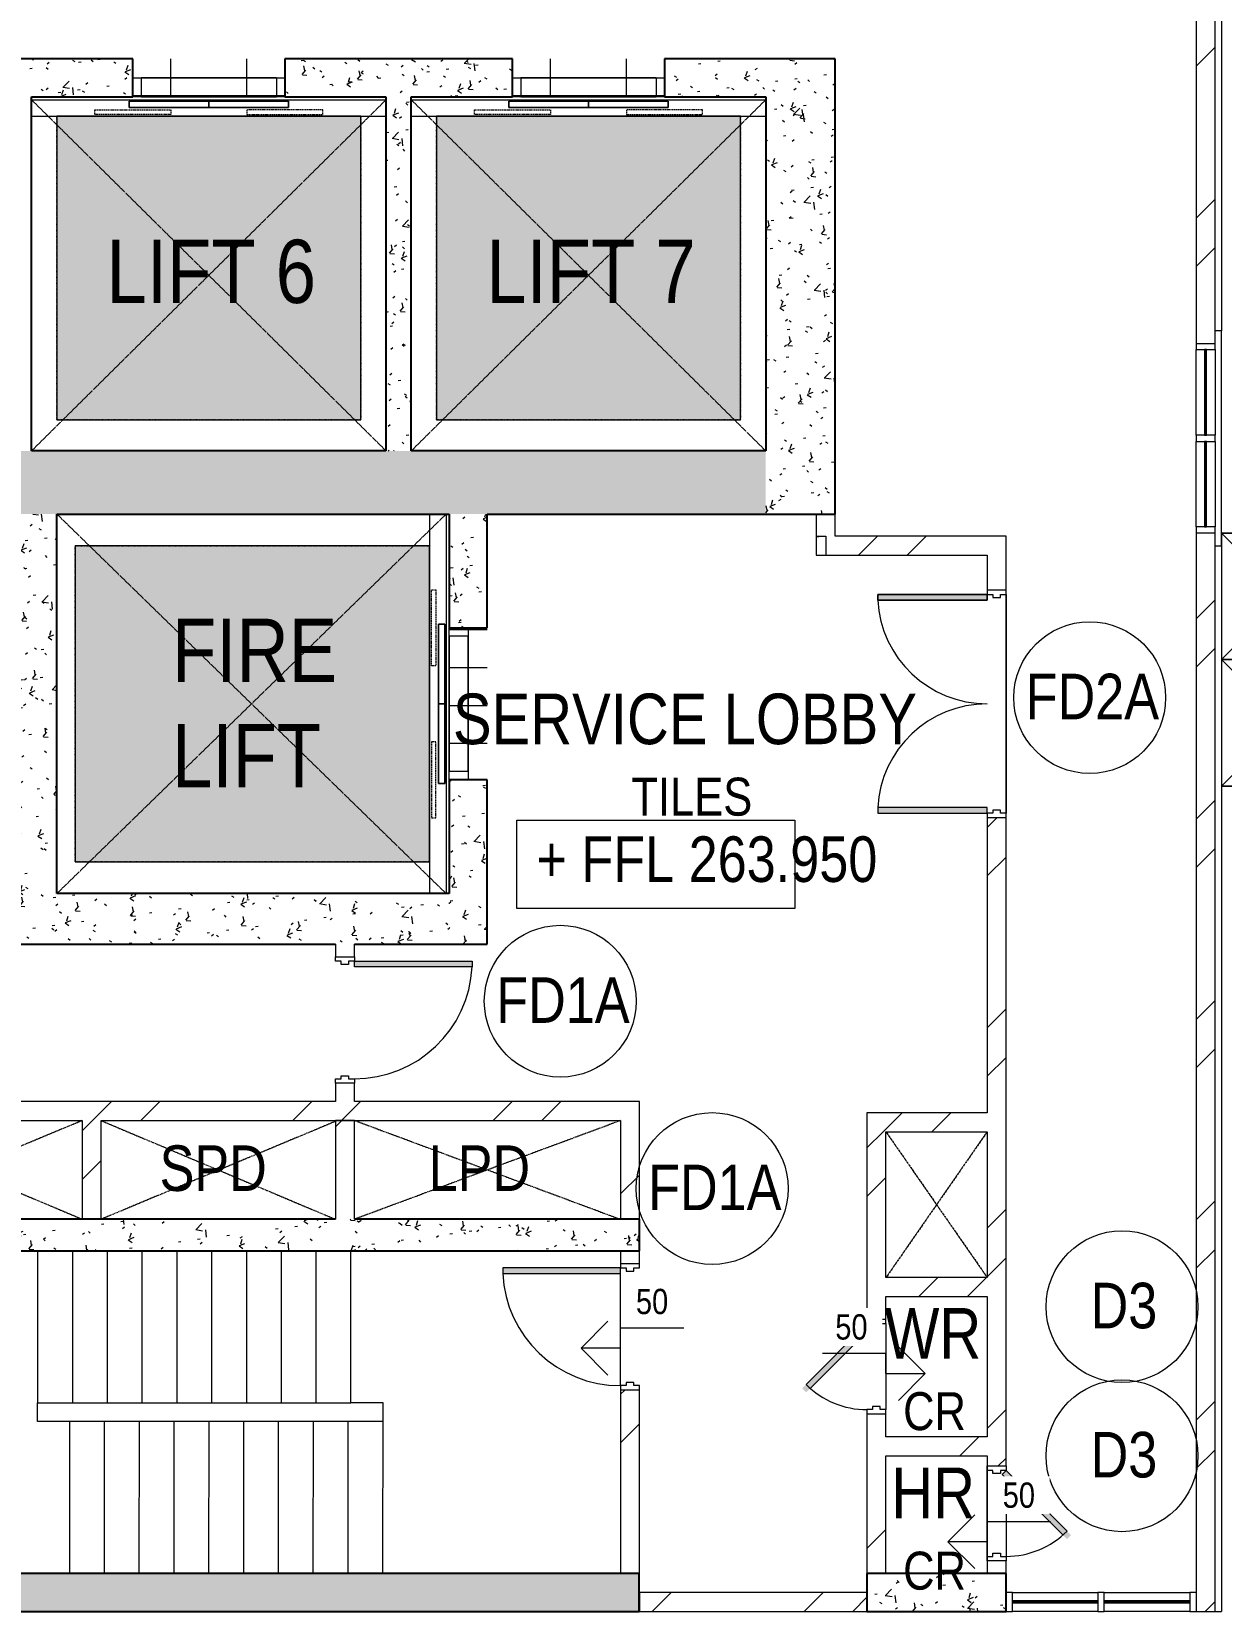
# Model space of a CAD drawing. Header units: millimetres. Extents: x -4865574 to 353735, y -2734656 to 279194.
# Drawn here: x -4828554 to -4819154, y -2709502 to -2697012 of the extents above; entities that cross this region are included whole.
import ezdxf

# ---------------------------------------------------------------- set-up
doc = ezdxf.new("R2010")
doc.units = ezdxf.units.MM
for name, pattern in [('AM-Centre', [11.5, 8, -1, 1.5, -1]), ('AM-Hidden', [4, 3, -1]), ('Long dash', [14.2875, 9.525, -4.7625]), ('Loose dash', [9.525, 3.175, -6.35])]:
    doc.linetypes.add(name, pattern=pattern)
for name, color, linetype, lineweight in [('DOOR', 8, 'Continuous', 9), ('DOOR-CUT', 6, 'Continuous', 9), ('FLOOR', 6, 'Continuous', 9), ('FLOOR-FILL', 8, 'Continuous', 9), ('LINE-0_13', 8, 'AM-Centre', 9), ('PLUMB-1', 8, 'Continuous', 9), ('SPECEQUIP', 8, 'Continuous', 9), ('SPECEQUIP-1', 8, 'AM-Hidden', 9), ('SPECEQUIP-3', 8, 'Loose dash', 9), ('SPECEQUIP-4', 8, 'Long dash', 9), ('STAIR', 6, 'Continuous', 9), ('SYM', 9, 'Continuous', 9), ('SYM-SPOTELEV', 7, 'Continuous', 9), ('TAG-DOOR', 7, 'Continuous', 9), ('TAG-ROOM', 7, 'Continuous', 9), ('TEXT', 7, 'Continuous', 9), ('WALL-FILL', 8, 'Continuous', 9), ('WALL-FILL-1', 7, 'Continuous', 9), ('WALL-INT', 6, 'Continuous', 9), ('WALL-INTCUT', 2, 'Continuous', 9), ('WALL-RET', 2, 'Continuous', 9), ('WALL-RETCUT-1', 1, 'Continuous', 25), ('WIND', 8, 'Continuous', 9), ('WIND-CUT', 6, 'Continuous', 9)]:
    doc.layers.add(name, color=color, linetype=linetype, lineweight=lineweight)
doc.layers.add('SPECEQUIP-2', color=8, linetype='AM-Hidden', lineweight=9, transparency=1)
doc.styles.add('Arial Narrow', font='', dxfattribs={"height": 360})
doc.styles.add('Arial Narrow_1', font='', dxfattribs={"height": 300})
doc.styles.add('Arial Narrow_2', font='', dxfattribs={"height": 400})
doc.styles.add('Arial Narrow_3', font='', dxfattribs={"height": 200})
doc.styles.add('Arial Narrow_4', font='', dxfattribs={"height": 500})
doc.styles.get('Arial Narrow').set_extended_font_data('Arial Narrow')
doc.styles.get('Arial Narrow_1').set_extended_font_data('Arial Narrow')
doc.styles.get('Arial Narrow_2').set_extended_font_data('Arial Narrow')
doc.styles.get('Arial Narrow_3').set_extended_font_data('Arial Narrow')
doc.styles.get('Arial Narrow_4').set_extended_font_data('Arial Narrow')
pattern_1 = [(50, (0, 0), (437.242336, -38.253597), [45.72, -502.92]), (355, (0, 0), (-84.582752, 458.536743), [36.576, -402.336]), (100.451, (36.44, -3.2), (352.661968, 420.280247), [38.856, -427.416]), (46.184, (0, 121.9), (650.5899, -100.90328), [68.58, -754.38]), (96.636, (54.2, 113.5), (569.7659, 593.826305), [58.284, -641.124]), (351.184, (0, 121.9), (569.77247, 593.82027), [54.864, -603.504]), (21, (60.96, 91.44), (363.875051, -245.43664), [45.72, -502.92]), (326, (60.96, 91.44), (148.325282, 442.051804), [36.576, -402.336]), (71.451, (91.3, 71), (512.201014, 196.611472), [38.856, -427.416]), (37.5, (0, 0), (7.412779, 202.9317907), [20.117, -377.342, 20.117, -388.315, -403.86]), (37.5, (0, 0), (7.412779, 202.9317907), [-805.891, 20.117, -383.743]), (7.5, (0, 0), (160.3671525, 240.433052), [20.117, -212.75, 20.117, -368.198, -153.924]), (7.5, (0, 0), (160.3671525, 240.433052), [-621.182, 20.117, -133.807]), (327.5, (-135.94, 0), (325.41783, -13.7490993), [20.117, -132.283, 20.117, -455.371, -630.936]), (327.5, (-135.94, 0), (325.41783, -13.7490993), [-627.888, 20.117, -610.819]), (317.5, (-196.9, 0), (355.510028, 61.024399), [20.117, -178.003, 20.117, -295.656, -448.056]), (317.5, (-196.9, 0), (355.510028, 61.024399), [-513.893, 20.117, -427.939])]
pattern_2 = [(0, (-4827453.78, -2697816.07), (0, 298.964), []), (90, (-4827453.8, -2697816.07), (-600, 4e-14), [])]
pattern_3 = [(45, (0, 0), (-791.9596, 791.9596), []), (45, (0, 1200), (-791.9596, 791.9596), [])]

# ---------------------------------------------------------------- blocks, each defined once
blk = doc.blocks.new('AM_Window_2X2 w top _ bottom fixed panel _W_ - W3_1500_w_ x 2400_h_ Top Fixed _ Bottom Fixed-4136662-LEVEL 61 _BMU ACCESS_')
at = {"layer": 'WIND', "color": 8}
for p, q in [((-725, -75), (-50, -75)), ((0, -75), (675, -75)), ((-50, -225), (-725, -225)), ((675, -225), (0, -225))]:
    blk.add_line(p, q, dxfattribs=at)
at = {"layer": 'WIND-CUT', "color": 8}
for p, q in [((-725, -75), (-775, -75)), ((-725, -225), (-725, -75)), ((0, -75), (-50, -75)), ((-50, -75), (-50, -225)), ((0, -225), (0, -75)), ((725, -75), (675, -75)), ((675, -75), (675, -225)), ((-775, -225), (-725, -225)), ((-50, -142), (-725, -142)), ((-725, -142), (-725, -158)), ((-725, -150), (-50, -150)), ((-725, -158), (-50, -158)), ((-50, -158), (-50, -142)), ((-50, -225), (0, -225)), ((675, -142), (0, -142)), ((0, -142), (0, -158)), ((0, -150), (675, -150)), ((0, -158), (675, -158)), ((675, -158), (675, -142)), ((675, -225), (725, -225))]:
    blk.add_line(p, q, dxfattribs=at)
blk = doc.blocks.new('AM FDN Fire rated single leaf solid door _host control_ - FD _1000 X 2400 1HR_-5623478-LEVEL 61 _BMU ACCESS_')
at = {"layer": 'DOOR'}
blk.add_hatch(color=8, dxfattribs=at).paths.add_polyline_path([(420, -75), (420, -1005), (465, -1005), (465, -75)])
at = {"layer": 'DOOR-CUT', "color": 8}
for p, q in [((-500, 75), (-465, 75)), ((-465, 75), (-465, 30)), ((-465, 30), (-440, 30)), ((-440, 30), (-440, -30)), ((440, 30), (465, 30)), ((440, -30), (440, 30)), ((465, 75), (500, 75)), ((465, 30), (465, 75)), ((-465, -75), (-500, -75)), ((-440, -30), (-465, -30)), ((-465, -30), (-465, -75)), ((420, -75), (465, -75)), ((420, -1005), (420, -75)), ((465, -30), (440, -30)), ((465, -75), (465, -30)), ((465, -75), (465, -1005)), ((500, -75), (465, -75)), ((465, -1005), (420, -1005))]:
    blk.add_line(p, q, dxfattribs=at)
blk.add_arc((465, -76), 930, 179.926, 267.2335, dxfattribs=at)
blk = doc.blocks.new('AM FDN Fire rated single leaf solid door _host control_ - FD _1000 X 2400 1HR_-5623479-LEVEL 61 _BMU ACCESS_')
at = {"layer": 'DOOR'}
blk.add_hatch(color=8, dxfattribs=at).paths.add_polyline_path([(420, 1005), (420, 75), (465, 75), (465, 1005)])
at = {"layer": 'DOOR-CUT', "color": 8}
for p, q in [((420, 1005), (420, 75)), ((465, 1005), (420, 1005)), ((465, 75), (465, 1005)), ((-465, 75), (-500, 75)), ((-465, 30), (-465, 75)), ((-440, 30), (-465, 30)), ((-440, -30), (-440, 30)), ((420, 75), (465, 75)), ((465, 30), (440, 30)), ((440, 30), (440, -30)), ((500, 75), (465, 75)), ((465, 75), (465, 30)), ((-500, -75), (-465, -75)), ((-465, -75), (-465, -30)), ((-465, -30), (-440, -30)), ((440, -30), (465, -30)), ((465, -30), (465, -75)), ((465, -75), (500, -75))]:
    blk.add_line(p, q, dxfattribs=at)
blk.add_arc((465, 76), 930, 92.7665, 180.074, dxfattribs=at)
blk = doc.blocks.new('AM FD Fire rated double leaf door - FD-D _1800 X 2400 1HR_-5616175-LEVEL 61 _BMU ACCESS_')
at = {"layer": 'DOOR'}
h = blk.add_hatch(color=8, dxfattribs=at)
h.paths.add_polyline_path([(-865, 940), (-865, 75), (-820, 75), (-820, 940)])
h.paths.add_polyline_path([(820, 75), (865, 75), (865, 940), (820, 940), (820, 634)])
at = {"layer": 'DOOR-CUT', "color": 8}
for p, q in [((-865, 940), (-865, 75)), ((-820, 940), (-865, 940)), ((-820, 75), (-820, 940)), ((820, 940), (820, 75)), ((865, 940), (820, 940)), ((820, 940), (865, 940)), ((820, 75), (820, 940)), ((865, 75), (865, 940)), ((865, 940), (865, 75)), ((-865, 75), (-900, 75)), ((-865, 75), (-820, 75)), ((-865, 30), (-865, 75)), ((-840, 30), (-865, 30)), ((-840, -30), (-840, 30)), ((820, 75), (865, 75)), ((865, 75), (820, 75)), ((865, 30), (840, 30)), ((840, 30), (840, -30)), ((900, 75), (865, 75)), ((865, 75), (865, 30)), ((-900, -75), (-865, -75)), ((-865, -75), (-865, -30)), ((-865, -30), (-840, -30)), ((840, -30), (865, -30)), ((865, -30), (865, -75)), ((865, -75), (900, -75))]:
    blk.add_line(p, q, dxfattribs=at)
for centre, start, end in [((-865, 77), 359.8439, 87.0267), ((865, 77), 92.9853, 180.1441)]:
    blk.add_arc(centre, 864, start, end, dxfattribs=at)
blk = doc.blocks.new('AM FDN Fire rated single leaf solid door _host control_ - FD _750 X 2400 1HR_-5623476-LEVEL 61 _BMU ACCESS_')
at = {"layer": 'DOOR'}
blk.add_hatch(color=8, dxfattribs=at).paths.add_polyline_path([(-204, 555), (308, 43), (340, 75), (-172, 587)])
at = {"layer": 'DOOR-CUT', "color": 8}
for p, q in [((308, 43), (-173, 524)), ((340, 75), (-141, 556)), ((-340, 75), (-375, 75)), ((-340, 30), (-340, 75)), ((-315, 30), (-340, 30)), ((-315, -30), (-315, 30)), ((340, 75), (308, 43)), ((340, 30), (315, 30)), ((315, 30), (315, -30)), ((375, 75), (340, 75)), ((340, 75), (340, 30)), ((-375, -75), (-340, -75)), ((-340, -75), (-340, -30)), ((-340, -30), (-315, -30)), ((315, -30), (340, -30)), ((340, -30), (340, -75)), ((340, -75), (375, -75))]:
    blk.add_line(p, q, dxfattribs=at)
blk.add_arc((340, 75), 680, 135, 180, dxfattribs=at)
blk = doc.blocks.new('AM FDN Fire rated single leaf solid door _host control_ - FD _750 X 2400 1HR_-5623477-LEVEL 61 _BMU ACCESS_')
at = {"layer": 'DOOR'}
blk.add_hatch(color=256, dxfattribs=at).paths.add_polyline_path([(-204, -555), (-172, -587), (340, -75), (308, -43), (200, -151)])
at = {"layer": 'DOOR-CUT'}
for p, q in [((-375, 75), (-340, 75)), ((-340, 75), (-340, 30)), ((-340, 30), (-315, 30)), ((-315, 30), (-315, -30)), ((315, 30), (340, 30)), ((315, -30), (315, 30)), ((340, 75), (375, 75)), ((340, 30), (340, 75)), ((-340, -75), (-375, -75)), ((-315, -30), (-340, -30)), ((-340, -30), (-340, -75)), ((308, -43), (-173, -524)), ((340, -75), (-141, -556)), ((340, -75), (308, -43)), ((340, -30), (315, -30)), ((340, -75), (340, -30)), ((375, -75), (340, -75))]:
    blk.add_line(p, q, dxfattribs=at)
blk.add_arc((340, -75), 680, 180, 225, dxfattribs=at)
blk = doc.blocks.new('AM_Lift - Pessenger Lift - Car 2400x2400_ Shaft 2800x2800mm-6162868-LEVEL 61 _BMU ACCESS_')
at = {"layer": 'SPECEQUIP-2'}
blk.add_hatch(color=256, dxfattribs=at).paths.add_polyline_path([(-1235, -2630), (1165, -2630), (1165, -230), (-1235, -230), (-1235, -1480)])
at = {"layer": 'SPECEQUIP'}
for p, q in [((-635, 75), (565, 75)), ((-635, -75), (-635, 75)), ((500, 75), (-570, 75)), ((-570, 75), (-570, -75)), ((500, 75), (500, -75)), ((565, 75), (565, -75)), ((-1435, -100), (1365, -100)), ((-1435, -2875), (-1435, -100)), ((-35, -110), (-665, -110)), ((-665, -110), (-665, -160)), ((-665, -160), (-665, -110)), ((-665, -110), (-35, -110)), ((565, -75), (-635, -75)), ((-570, -75), (500, -75)), ((-35, -160), (-35, -110)), ((-35, -110), (-35, -160)), ((-35, -110), (-35, -160)), ((595, -110), (-35, -110)), ((-35, -110), (595, -110)), ((-35, -160), (-35, -110)), ((595, -160), (595, -110)), ((595, -110), (595, -160)), ((1365, -100), (1365, -2875)), ((-1435, -230), (-1235, -230)), ((-1235, -230), (1165, -230)), ((1165, -230), (-1235, -230)), ((-1235, -230), (-1235, -2630)), ((-665, -160), (-35, -160)), ((-35, -160), (-665, -160)), ((-35, -160), (595, -160)), ((595, -160), (-35, -160)), ((1165, -230), (1365, -230)), ((1165, -2630), (1165, -230)), ((-1235, -2630), (1165, -2630)), ((1365, -2875), (-1435, -2875))]:
    blk.add_line(p, q, dxfattribs=at)
at = {"layer": 'SPECEQUIP-1'}
for p, q in [((-1235, -298), (-1435, -100)), ((1165, -298), (1365, -100)), ((1118, -2630), (-1235, -298)), ((-1188, -2630), (1165, -298)), ((-1435, -2875), (-1188, -2630)), ((1365, -2875), (1118, -2630))]:
    blk.add_line(p, q, dxfattribs=at)
at = {"layer": 'SPECEQUIP-3'}
for p, q in [((-1235, -230), (1165, -230)), ((-1235, -2630), (-1235, -230)), ((1165, -230), (1165, -2630)), ((1165, -2630), (-1235, -2630))]:
    blk.add_line(p, q, dxfattribs=at)
at = {"layer": 'SPECEQUIP-4'}
for p, q in [((-935, -180), (-335, -180)), ((-935, -215), (-935, -180)), ((-335, -215), (-935, -215)), ((-335, -180), (-335, -215)), ((865, -180), (265, -180)), ((265, -180), (265, -215)), ((265, -215), (865, -215)), ((865, -215), (865, -180))]:
    blk.add_line(p, q, dxfattribs=at)
blk = doc.blocks.new('AM_Lift - Fire Lift - Car 1650x2300_ Shaft 2500x2900mm-6162867-LEVEL 61 _BMU ACCESS_')
at = {"layer": 'SPECEQUIP-2'}
blk.add_hatch(color=256, dxfattribs=at).paths.add_polyline_path([(1215, -3030), (1215, -230), (-1285, -230), (-1285, -3030), (59, -3030)])
at = {"layer": 'SPECEQUIP'}
for p, q in [((-635, 75), (565, 75)), ((-635, -75), (-635, 75)), ((500, 75), (-570, 75)), ((-570, 75), (-570, -75)), ((500, 75), (500, -75)), ((565, 75), (565, -75)), ((-1535, -100), (1465, -100)), ((-1535, -3175), (-1535, -100)), ((-35, -110), (-665, -110)), ((-665, -110), (-665, -160)), ((-665, -160), (-665, -110)), ((-665, -110), (-35, -110)), ((565, -75), (-635, -75)), ((-570, -75), (500, -75)), ((-35, -160), (-35, -110)), ((-35, -110), (-35, -160)), ((-35, -110), (-35, -160)), ((595, -110), (-35, -110)), ((-35, -110), (595, -110)), ((-35, -160), (-35, -110)), ((595, -160), (595, -110)), ((595, -110), (595, -160)), ((1465, -100), (1465, -3175)), ((-1535, -230), (-1285, -230)), ((-1285, -230), (1215, -230)), ((1215, -230), (-1285, -230)), ((-1285, -230), (-1285, -3030)), ((-665, -160), (-35, -160)), ((-35, -160), (-665, -160)), ((-35, -160), (595, -160)), ((595, -160), (-35, -160)), ((1215, -230), (1465, -230)), ((1215, -3030), (1215, -230)), ((-1285, -3030), (1215, -3030)), ((1465, -3175), (-1535, -3175))]:
    blk.add_line(p, q, dxfattribs=at)
at = {"layer": 'SPECEQUIP-1'}
for p, q in [((-1285, -356), (-1535, -100)), ((1215, -356), (1465, -100)), ((-1285, -2919), (1215, -356)), ((1215, -2919), (-1285, -356)), ((-1535, -3175), (-1285, -2919)), ((1465, -3175), (1215, -2919))]:
    blk.add_line(p, q, dxfattribs=at)
at = {"layer": 'SPECEQUIP-3'}
for p, q in [((-1285, -230), (1215, -230)), ((-1285, -3030), (-1285, -230)), ((1215, -230), (1215, -3030)), ((1215, -3030), (-1285, -3030))]:
    blk.add_line(p, q, dxfattribs=at)
at = {"layer": 'SPECEQUIP-4'}
for p, q in [((-935, -180), (-335, -180)), ((-935, -215), (-935, -180)), ((-335, -215), (-935, -215)), ((-335, -180), (-335, -215)), ((865, -180), (265, -180)), ((265, -180), (265, -215)), ((265, -215), (865, -215)), ((865, -215), (865, -180))]:
    blk.add_line(p, q, dxfattribs=at)
blk = doc.blocks.new('AM_Water_Tank_1m Modules_Tiered - Water Tanks Modules 4 x 2 x 3 Tiers-V1-LEVEL 61 _BMU ACCESS_')
at = {"layer": 'PLUMB-1'}
for p, q in [((0, 1000), (1000, 2000)), ((1000, 1000), (0, 2000)), ((1000, 2000), (0, 2000)), ((0, 2000), (0, 1000)), ((0, 1000), (0, 2000)), ((0, 2000), (1000, 2000)), ((0, 1000), (1000, 2000)), ((1000, 1000), (0, 2000)), ((1000, 2000), (0, 2000)), ((0, 2000), (0, 1000)), ((0, 1000), (0, 2000)), ((0, 2000), (1000, 2000)), ((0, 1000), (1000, 2000)), ((1000, 1000), (0, 2000)), ((1000, 2000), (0, 2000)), ((0, 2000), (0, 1000)), ((0, 1000), (0, 2000)), ((0, 2000), (1000, 2000)), ((1000, 1000), (2000, 2000)), ((2000, 1000), (1000, 2000)), ((2000, 2000), (1000, 2000)), ((1000, 2000), (1000, 1000)), ((1000, 1000), (1000, 2000)), ((1000, 2000), (2000, 2000)), ((1000, 1000), (1000, 2000)), ((1000, 2000), (1000, 1000)), ((1000, 1000), (2000, 2000)), ((2000, 1000), (1000, 2000)), ((2000, 2000), (1000, 2000)), ((1000, 2000), (1000, 1000)), ((1000, 1000), (1000, 2000)), ((1000, 2000), (2000, 2000)), ((1000, 1000), (1000, 2000)), ((1000, 2000), (1000, 1000)), ((1000, 1000), (2000, 2000)), ((2000, 1000), (1000, 2000)), ((2000, 2000), (1000, 2000)), ((1000, 2000), (1000, 1000)), ((1000, 1000), (1000, 2000)), ((1000, 2000), (2000, 2000)), ((1000, 1000), (1000, 2000)), ((1000, 2000), (1000, 1000)), ((2000, 1000), (3000, 2000)), ((3000, 1000), (2000, 2000)), ((3000, 2000), (2000, 2000)), ((2000, 2000), (2000, 1000)), ((2000, 1000), (2000, 2000)), ((2000, 2000), (3000, 2000)), ((2000, 1000), (2000, 2000)), ((2000, 2000), (2000, 1000)), ((2000, 1000), (3000, 2000)), ((3000, 1000), (2000, 2000)), ((3000, 2000), (2000, 2000)), ((2000, 2000), (2000, 1000)), ((2000, 1000), (2000, 2000)), ((2000, 2000), (3000, 2000)), ((2000, 1000), (3000, 2000)), ((3000, 1000), (2000, 2000)), ((3000, 2000), (2000, 2000)), ((2000, 2000), (2000, 1000)), ((2000, 1000), (2000, 2000)), ((2000, 2000), (3000, 2000)), ((2000, 1000), (2000, 2000)), ((2000, 2000), (2000, 1000)), ((2000, 1000), (2000, 2000)), ((2000, 2000), (2000, 1000)), ((3000, 1000), (4000, 2000)), ((4000, 1000), (3000, 2000)), ((4000, 2000), (3000, 2000)), ((3000, 2000), (3000, 1000)), ((3000, 1000), (3000, 2000)), ((3000, 2000), (4000, 2000)), ((3000, 1000), (3000, 2000)), ((3000, 2000), (3000, 1000)), ((3000, 1000), (4000, 2000)), ((4000, 1000), (3000, 2000)), ((4000, 2000), (3000, 2000)), ((3000, 2000), (3000, 1000)), ((3000, 1000), (3000, 2000)), ((3000, 2000), (4000, 2000)), ((3000, 1000), (3000, 2000)), ((3000, 2000), (3000, 1000)), ((3000, 1000), (4000, 2000)), ((4000, 1000), (3000, 2000)), ((4000, 2000), (3000, 2000)), ((3000, 2000), (3000, 1000)), ((3000, 1000), (3000, 2000)), ((3000, 2000), (4000, 2000)), ((3000, 1000), (3000, 2000)), ((3000, 2000), (3000, 1000)), ((0, 1000), (1000, 1000)), ((1000, 1000), (0, 1000)), ((0, 0), (1000, 1000)), ((1000, 0), (0, 1000)), ((1000, 1000), (0, 1000)), ((0, 1000), (0, 0)), ((0, 0), (0, 1000)), ((0, 1000), (1000, 1000)), ((0, 1000), (1000, 1000)), ((1000, 1000), (0, 1000)), ((0, 0), (1000, 1000)), ((1000, 0), (0, 1000)), ((1000, 1000), (0, 1000)), ((0, 1000), (0, 0)), ((0, 0), (0, 1000)), ((0, 1000), (1000, 1000)), ((0, 1000), (1000, 1000)), ((1000, 1000), (0, 1000)), ((0, 0), (1000, 1000)), ((1000, 0), (0, 1000)), ((1000, 1000), (0, 1000)), ((0, 1000), (0, 0)), ((0, 0), (0, 1000)), ((0, 1000), (1000, 1000)), ((1000, 1000), (2000, 1000)), ((2000, 1000), (1000, 1000)), ((1000, 0), (2000, 1000)), ((2000, 0), (1000, 1000)), ((2000, 1000), (1000, 1000)), ((1000, 1000), (1000, 0)), ((1000, 0), (1000, 1000)), ((1000, 1000), (2000, 1000)), ((1000, 0), (1000, 1000)), ((1000, 1000), (1000, 0)), ((1000, 1000), (2000, 1000)), ((2000, 1000), (1000, 1000)), ((1000, 0), (2000, 1000)), ((2000, 0), (1000, 1000)), ((2000, 1000), (1000, 1000)), ((1000, 1000), (1000, 0)), ((1000, 0), (1000, 1000)), ((1000, 1000), (2000, 1000)), ((1000, 0), (1000, 1000)), ((1000, 1000), (1000, 0)), ((1000, 1000), (2000, 1000)), ((2000, 1000), (1000, 1000)), ((1000, 0), (2000, 1000)), ((2000, 0), (1000, 1000)), ((2000, 1000), (1000, 1000)), ((1000, 1000), (1000, 0)), ((1000, 0), (1000, 1000)), ((1000, 1000), (2000, 1000)), ((1000, 0), (1000, 1000)), ((1000, 1000), (1000, 0)), ((2000, 1000), (3000, 1000)), ((3000, 1000), (2000, 1000)), ((2000, 0), (3000, 1000)), ((3000, 0), (2000, 1000)), ((3000, 1000), (2000, 1000)), ((2000, 1000), (2000, 0)), ((2000, 0), (2000, 1000)), ((2000, 1000), (3000, 1000)), ((2000, 0), (2000, 1000)), ((2000, 1000), (2000, 0)), ((2000, 0), (3000, 1000)), ((3000, 0), (2000, 1000)), ((3000, 1000), (2000, 1000)), ((2000, 1000), (2000, 0)), ((2000, 0), (2000, 1000)), ((2000, 1000), (3000, 1000)), ((2000, 1000), (3000, 1000)), ((3000, 1000), (2000, 1000)), ((2000, 0), (3000, 1000)), ((3000, 0), (2000, 1000)), ((3000, 1000), (2000, 1000)), ((2000, 1000), (2000, 0)), ((2000, 0), (2000, 1000)), ((2000, 1000), (3000, 1000)), ((2000, 1000), (3000, 1000)), ((3000, 1000), (2000, 1000)), ((2000, 0), (2000, 1000)), ((2000, 1000), (2000, 0)), ((2000, 0), (2000, 1000)), ((2000, 1000), (2000, 0)), ((3000, 1000), (4000, 1000)), ((4000, 1000), (3000, 1000)), ((3000, 0), (4000, 1000)), ((4000, 0), (3000, 1000)), ((4000, 1000), (3000, 1000)), ((3000, 1000), (3000, 0)), ((3000, 0), (3000, 1000)), ((3000, 1000), (4000, 1000)), ((3000, 0), (3000, 1000)), ((3000, 1000), (3000, 0)), ((3000, 0), (4000, 1000)), ((4000, 0), (3000, 1000)), ((4000, 1000), (3000, 1000)), ((3000, 1000), (3000, 0)), ((3000, 0), (3000, 1000)), ((3000, 1000), (4000, 1000)), ((3000, 0), (3000, 1000)), ((3000, 1000), (3000, 0)), ((3000, 1000), (4000, 1000)), ((4000, 1000), (3000, 1000)), ((3000, 0), (4000, 1000)), ((4000, 0), (3000, 1000)), ((4000, 1000), (3000, 1000)), ((3000, 1000), (3000, 0)), ((3000, 0), (3000, 1000)), ((3000, 1000), (4000, 1000)), ((3000, 0), (3000, 1000)), ((3000, 1000), (3000, 0)), ((3000, 1000), (4000, 1000)), ((4000, 1000), (3000, 1000)), ((4000, 100), (4000, 0)), ((4000, 0), (4000, 100)), ((4000, 100), (4000, 0)), ((4000, 0), (4000, 100)), ((4000, 100), (4000, 0)), ((0, 0), (1000, 0)), ((1000, 0), (0, 0)), ((0, 0), (1000, 0)), ((1000, 0), (0, 0)), ((0, 0), (1000, 0)), ((1000, 0), (0, 0)), ((1000, 0), (2000, 0)), ((2000, 0), (1000, 0)), ((1000, 0), (2000, 0)), ((2000, 0), (1000, 0)), ((1000, 0), (2000, 0)), ((2000, 0), (1000, 0)), ((2000, 0), (3000, 0)), ((3000, 0), (2000, 0)), ((2000, 0), (3000, 0)), ((3000, 0), (2000, 0)), ((2000, 0), (3000, 0)), ((3000, 0), (2000, 0)), ((3000, 0), (4000, 0)), ((4000, 0), (3000, 0)), ((3000, 0), (4000, 0)), ((4000, 0), (3000, 0)), ((3000, 0), (4000, 0)), ((4000, 0), (3000, 0))]:
    blk.add_line(p, q, dxfattribs=at)
blk = doc.blocks.new('T-Door - Mark-342387-LEVEL 61 _BMU ACCESS_')
at = {"layer": 'TAG-DOOR'}
blk.add_circle((0, 0), 3, dxfattribs=at)
blk = doc.blocks.new('A-Slab Step - A-Slab Step-5628755-LEVEL 61 _BMU ACCESS_')
at = {"layer": 'SYM'}
for p, q in [((1.555, -2.5), (0.494, -1.439)), ((0, -2.5), (1.555, -2.5)), ((0, -2.5), (0, -3.3)), ((1.555, -2.5), (0.494, -3.561)), ((0, -3.3), (-2.5, -3.3))]:
    blk.add_line(p, q, dxfattribs=at)
blk = doc.blocks.new('Spot Elevations - Standard - 3_5x15_0-317568-LEVEL 61 _BMU ACCESS_')
at = {"layer": 'SYM-SPOTELEV'}
for p, q in [((-7.5, 0), (-7.5, 3.5)), ((-7.5, 3.5), (3.475, 3.5)), ((3.475, 3.5), (3.475, 0)), ((3.475, 0), (-7.5, 0))]:
    blk.add_line(p, q, dxfattribs=at)
blk = doc.blocks.new('A-Slab Step - A-Slab Step-5628179-LEVEL 61 _BMU ACCESS_')
at = {"layer": 'SYM'}
for p, q in [((0, 3.3), (-2.5, 3.3)), ((0, 2.5), (0, 3.3)), ((1.555, 2.5), (0.494, 3.561)), ((0, 2.5), (1.555, 2.5)), ((1.555, 2.5), (0.494, 1.439))]:
    blk.add_line(p, q, dxfattribs=at)

msp = doc.modelspace()

# ---------------------------------------------------------------- hatches: boundary and pattern name
at = {"layer": 'FLOOR-FILL'}
h = msp.add_hatch(dxfattribs=at)
h.set_pattern_fill('FP_3', color=256, style=0, pattern_type=2)
h.set_pattern_definition(pattern_2)
h.paths.add_polyline_path([(-4826554, -2697527), (-4826554, -2697227), (-4827754, -2697227), (-4827754, -2697527)])
h = msp.add_hatch(dxfattribs=at)
h.set_pattern_fill('FP_3', color=256, style=0, pattern_type=2)
h.set_pattern_definition(pattern_2)
h.paths.add_polyline_path([(-4823554, -2697527), (-4823554, -2697227), (-4824754, -2697227), (-4824754, -2697527)])
h = msp.add_hatch(dxfattribs=at)
h.set_pattern_fill('FP_7', color=256, style=0, pattern_type=2)
h.set_pattern_definition([(180, (-4846333.34, -2704739.38), (-4e-14, -300), []), (270, (-4846333.34, -2704739.4), (597.927, 4e-14), [])])
h.paths.add_polyline_path([(-4825104, -2702927), (-4824954, -2702927), (-4824954, -2701727), (-4825254, -2701727), (-4825254, -2702927)])
at = {"layer": 'WALL-FILL'}
h = msp.add_hatch(dxfattribs=at)
h.set_pattern_fill('FP_1', color=256, style=0, pattern_type=2)
h.set_pattern_definition(pattern_1)
h.paths.add_polyline_path([(-4828554, -2697527), (-4827754, -2697527), (-4827754, -2697227), (-4829554, -2697227), (-4829554, -2697527), (-4828754, -2697527)])
h = msp.add_hatch(dxfattribs=at)
h.set_pattern_fill('FP_1', color=256, style=0, pattern_type=2)
h.set_pattern_definition(pattern_1)
h.paths.add_polyline_path([(-4825554, -2697527), (-4824754, -2697527), (-4824754, -2697227), (-4826554, -2697227), (-4826554, -2697527), (-4825754, -2697527)])
h = msp.add_hatch(dxfattribs=at)
h.set_pattern_fill('FP_1', color=256, style=0, pattern_type=2)
h.set_pattern_definition(pattern_1)
h.paths.add_polyline_path([(-4822754, -2697527), (-4822204, -2697527), (-4822204, -2697227), (-4823554, -2697227), (-4823554, -2697527)])
h = msp.add_hatch(dxfattribs=at)
h.set_pattern_fill('FP_1', color=256, style=0, pattern_type=2)
h.set_pattern_definition(pattern_1)
h.paths.add_polyline_path([(-4825554, -2700327), (-4825554, -2697527), (-4825754, -2697527), (-4825754, -2700327)])
h = msp.add_hatch(dxfattribs=at)
h.set_pattern_fill('FP_1', color=256, style=0, pattern_type=2)
h.set_pattern_definition(pattern_1)
h.paths.add_polyline_path([(-4822204, -2700827), (-4822204, -2697527), (-4822754, -2697527), (-4822754, -2700827)])
h = msp.add_hatch(dxfattribs=at)
h.set_pattern_fill('FP_1', color=256, style=0, pattern_type=2)
h.set_pattern_definition(pattern_1)
h.paths.add_polyline_path([(-4822754, -2700827), (-4822754, -2700327), (-4834554, -2700327), (-4834554, -2700827), (-4824007, -2700827)])
h = msp.add_hatch(dxfattribs=at)
h.set_pattern_fill('FP_1', color=256, style=0, pattern_type=2)
h.set_pattern_definition(pattern_1)
h.paths.add_polyline_path([(-4828354, -2703827), (-4828354, -2700827), (-4828754, -2700827), (-4828754, -2703827)])
h = msp.add_hatch(dxfattribs=at)
h.set_pattern_fill('FP_1', color=256, style=0, pattern_type=2)
h.set_pattern_definition(pattern_1)
h.paths.add_polyline_path([(-4825254, -2701727), (-4824954, -2701727), (-4824954, -2700827), (-4825254, -2700827)])
h = msp.add_hatch(dxfattribs=at)
h.set_pattern_fill('FP_1', color=256, style=0, pattern_type=2)
h.set_pattern_definition(pattern_1)
h.paths.add_polyline_path([(-4824954, -2704227), (-4824954, -2702927), (-4825254, -2702927), (-4825254, -2704227), (-4825230, -2704227)])
h = msp.add_hatch(dxfattribs=at)
h.set_pattern_fill('FP_1', color=256, style=0, pattern_type=2)
h.set_pattern_definition(pattern_1)
h.paths.add_polyline_path([(-4826154, -2704227), (-4825254, -2704227), (-4825254, -2703827), (-4828754, -2703827), (-4828754, -2704227), (-4826452, -2704227)])
h = msp.add_hatch(dxfattribs=at)
h.set_pattern_fill('FP_1', color=256, style=0, pattern_type=2)
h.set_pattern_definition(pattern_1)
h.paths.add_polyline_path([(-4830158, -2706652), (-4824954, -2706652), (-4824954, -2706402), (-4830158, -2706402)])
h = msp.add_hatch(dxfattribs=at)
h.set_pattern_fill('FP_1', color=256, style=0, pattern_type=2)
h.set_pattern_definition(pattern_1)
h.paths.add_polyline_path([(-4824954, -2706652), (-4823752, -2706652), (-4823752, -2706402), (-4824954, -2706402)])
h = msp.add_hatch(dxfattribs=at)
h.set_pattern_fill('FP_1', color=256, style=0, pattern_type=2)
h.set_pattern_definition(pattern_1)
h.paths.add_polyline_path([(-4828898, -2709502), (-4823754, -2709502), (-4823754, -2709202), (-4835104, -2709202), (-4835104, -2709502), (-4831343, -2709502)])
h = msp.add_hatch(dxfattribs=at)
h.set_pattern_fill('FP_1', color=256, style=0, pattern_type=2)
h.set_pattern_definition(pattern_1)
h.paths.add_polyline_path([(-4821562, -2709502), (-4820854, -2709502), (-4820854, -2709202), (-4821954, -2709202), (-4821954, -2709502)])
at = {"layer": 'WALL-FILL-1'}
h = msp.add_hatch(dxfattribs=at)
h.set_pattern_fill('FP_5', color=256, style=0, pattern_type=2)
h.set_pattern_definition(pattern_3)
h.paths.add_polyline_path([(-4819204, -2699377), (-4819204, -2694077), (-4819354, -2694077), (-4819354, -2699377)])
h = msp.add_hatch(dxfattribs=at)
h.set_pattern_fill('FP_5', color=256, style=0, pattern_type=2)
h.set_pattern_definition(pattern_3)
h.paths.add_polyline_path([(-4821004, -2701152), (-4821004, -2701002), (-4822279, -2701002), (-4822279, -2701152), (-4821562, -2701152)])
h = msp.add_hatch(dxfattribs=at)
h.set_pattern_fill('FP_5', color=256, style=0, pattern_type=2)
h.set_pattern_definition(pattern_3)
h.paths.add_polyline_path([(-4820854, -2704152), (-4820854, -2703227), (-4821004, -2703227), (-4821004, -2704152)])
h.paths.add_polyline_path([(-4821004, -2701427), (-4820854, -2701427), (-4820854, -2701002), (-4821004, -2701002), (-4821004, -2701152)])
h = msp.add_hatch(dxfattribs=at)
h.set_pattern_fill('FP_5', color=256, style=0, pattern_type=2)
h.set_pattern_definition(pattern_3)
h.paths.add_polyline_path([(-4819354, -2709352), (-4819204, -2709352), (-4819204, -2700977), (-4819354, -2700977), (-4819354, -2707655)])
h = msp.add_hatch(dxfattribs=at)
h.set_pattern_fill('FP_5', color=256, style=0, pattern_type=2)
h.set_pattern_definition(pattern_3)
h.paths.add_polyline_path([(-4820854, -2709202), (-4820854, -2709102), (-4821004, -2709102), (-4821004, -2709202)])
h.paths.add_polyline_path([(-4820854, -2708352), (-4820854, -2704152), (-4821004, -2704152), (-4821004, -2708352)])
h = msp.add_hatch(dxfattribs=at)
h.set_pattern_fill('FP_5', color=256, style=0, pattern_type=2)
h.set_pattern_definition(pattern_3)
h.paths.add_polyline_path([(-4823752, -2705622), (-4823752, -2705472), (-4830008, -2705472), (-4830008, -2705622), (-4823902, -2705622)])
h = msp.add_hatch(dxfattribs=at)
h.set_pattern_fill('FP_5', color=256, style=0, pattern_type=2)
h.set_pattern_definition(pattern_3)
h.paths.add_polyline_path([(-4828005, -2706402), (-4828005, -2705622), (-4828155, -2705622), (-4828155, -2706402)])
h = msp.add_hatch(dxfattribs=at)
h.set_pattern_fill('FP_5', color=256, style=0, pattern_type=2)
h.set_pattern_definition(pattern_3)
h.paths.add_polyline_path([(-4826004, -2706402), (-4826004, -2705620), (-4826154, -2705620), (-4826154, -2706402)])
h = msp.add_hatch(dxfattribs=at)
h.set_pattern_fill('FP_5', color=256, style=0, pattern_type=2)
h.set_pattern_definition(pattern_3)
h.paths.add_polyline_path([(-4823752, -2706402), (-4823752, -2705622), (-4823902, -2705622), (-4823902, -2706402)])
h = msp.add_hatch(dxfattribs=at)
h.set_pattern_fill('FP_5', color=256, style=0, pattern_type=2)
h.set_pattern_definition(pattern_3)
h.paths.add_polyline_path([(-4821004, -2705710), (-4821004, -2705560), (-4821954, -2705560), (-4821954, -2705710), (-4821562, -2705710)])
h = msp.add_hatch(dxfattribs=at)
h.set_pattern_fill('FP_5', color=256, style=0, pattern_type=2)
h.set_pattern_definition(pattern_3)
h.paths.add_polyline_path([(-4821954, -2709202), (-4821804, -2709202), (-4821804, -2707942), (-4821954, -2707942)])
h.paths.add_polyline_path([(-4821954, -2707192), (-4821804, -2707192), (-4821804, -2705710), (-4821954, -2705710), (-4821954, -2705910)])
h = msp.add_hatch(dxfattribs=at)
h.set_pattern_fill('FP_5', color=256, style=0, pattern_type=2)
h.set_pattern_definition(pattern_3)
h.paths.add_polyline_path([(-4823752, -2709202), (-4823752, -2707752), (-4823902, -2707752), (-4823902, -2709202)])
h.paths.add_polyline_path([(-4823902, -2706752), (-4823752, -2706752), (-4823752, -2706652), (-4823902, -2706652)])
h = msp.add_hatch(dxfattribs=at)
h.set_pattern_fill('FP_5', color=256, style=0, pattern_type=2)
h.set_pattern_definition(pattern_3)
h.paths.add_polyline_path([(-4821804, -2707012), (-4821004, -2707012), (-4821004, -2706862), (-4821804, -2706862)])
h = msp.add_hatch(dxfattribs=at)
h.set_pattern_fill('FP_5', color=256, style=0, pattern_type=2)
h.set_pattern_definition(pattern_3)
h.paths.add_polyline_path([(-4821804, -2708272), (-4821004, -2708272), (-4821004, -2708122), (-4821804, -2708122)])
h = msp.add_hatch(dxfattribs=at)
h.set_pattern_fill('FP_5', color=256, style=0, pattern_type=2)
h.set_pattern_definition(pattern_3)
h.paths.add_polyline_path([(-4823752, -2709502), (-4821954, -2709502), (-4821954, -2709352), (-4823752, -2709352), (-4823752, -2709399)])
h = msp.add_hatch(dxfattribs=at)
h.set_pattern_fill('FP_5', color=256, style=0, pattern_type=2)
h.set_pattern_definition(pattern_3)
h.paths.add_polyline_path([(-4819204, -2709502), (-4819204, -2709352), (-4819354, -2709352), (-4819354, -2709502)])

# ---------------------------------------------------------------- linework, layer by layer
at = {"layer": 'FLOOR', "color": 1}
for p, q in [((-4826554, -2697527), (-4827754, -2697527)), ((-4823554, -2697527), (-4824754, -2697527)), ((-4819154, -2701077), (-4819154, -2699377)), ((-4822354, -2701002), (-4822354, -2701152)), ((-4822354, -2701152), (-4822279, -2701152)), ((-4820854, -2703192), (-4820854, -2701462)), ((-4820854, -2701462), (-4820854, -2703192)), ((-4825254, -2702927), (-4825254, -2701727)), ((-4821004, -2705710), (-4821004, -2706862)), ((-4826032, -2707852), (-4826032, -2706652)), ((-4823902, -2706787), (-4823857, -2706787)), ((-4823902, -2707717), (-4823902, -2706832)), ((-4823797, -2706787), (-4823752, -2706787)), ((-4821004, -2707012), (-4821004, -2708122)), ((-4821804, -2707227), (-4821804, -2707907)), ((-4825777, -2707852), (-4826032, -2707852)), ((-4825778, -2709202), (-4825777, -2707852)), ((-4821004, -2708272), (-4821004, -2709202)), ((-4821004, -2709067), (-4821004, -2708387)), ((-4823752, -2709352), (-4823752, -2709202))]:
    msp.add_line(p, q, dxfattribs=at)
at = {"layer": 'LINE-0_13'}
for p, q in [((-4828155, -2705622), (-4830028, -2706402)), ((-4828155, -2705622), (-4830028, -2706402)), ((-4830008, -2705620), (-4828155, -2706401)), ((-4830008, -2705620), (-4828155, -2706401)), ((-4826134, -2705620), (-4828005, -2706402)), ((-4826134, -2705620), (-4828005, -2706402)), ((-4828005, -2705622), (-4826154, -2706402)), ((-4828005, -2705622), (-4826154, -2706402)), ((-4826004, -2705620), (-4823902, -2706402)), ((-4826004, -2705620), (-4823902, -2706402)), ((-4823902, -2705622), (-4826004, -2706402)), ((-4823902, -2705622), (-4826004, -2706402)), ((-4821004, -2705710), (-4821804, -2706864)), ((-4821804, -2705710), (-4821004, -2706862)), ((-4821004, -2705710), (-4821804, -2706864)), ((-4821804, -2705710), (-4821004, -2706862))]:
    msp.add_line(p, q, dxfattribs=at)
at = {"layer": 'STAIR', "color": 1}
for p, q in [((-4828507, -2706652), (-4828507, -2707852)), ((-4828232, -2706652), (-4828232, -2707852)), ((-4827957, -2706652), (-4827957, -2707852)), ((-4827682, -2706652), (-4827682, -2707852)), ((-4827407, -2706652), (-4827407, -2707852)), ((-4827132, -2706652), (-4827132, -2707852)), ((-4827069, -2706652), (-4826857, -2706652)), ((-4826857, -2706652), (-4826582, -2706652)), ((-4826857, -2706652), (-4826857, -2707852)), ((-4826582, -2706652), (-4826307, -2706652)), ((-4826582, -2706652), (-4826582, -2707852)), ((-4826307, -2706652), (-4826032, -2706652)), ((-4826307, -2706652), (-4826307, -2707852)), ((-4828508, -2708002), (-4828507, -2707852)), ((-4828507, -2707852), (-4828232, -2707852)), ((-4828232, -2707852), (-4827957, -2707852)), ((-4827957, -2707852), (-4827682, -2707852)), ((-4827682, -2707852), (-4827407, -2707852)), ((-4827407, -2707852), (-4827132, -2707852)), ((-4827132, -2707852), (-4826857, -2707852)), ((-4826857, -2707852), (-4826582, -2707852)), ((-4826582, -2707852), (-4826307, -2707852)), ((-4826307, -2707852), (-4826032, -2707852)), ((-4828252, -2708002), (-4828508, -2708002)), ((-4828253, -2709202), (-4828252, -2708002)), ((-4827977, -2708002), (-4828252, -2708002)), ((-4827978, -2709202), (-4827977, -2708002)), ((-4827702, -2708002), (-4827977, -2708002)), ((-4827703, -2709202), (-4827702, -2708002)), ((-4827427, -2708002), (-4827702, -2708002)), ((-4827428, -2709202), (-4827427, -2708002)), ((-4827152, -2708002), (-4827427, -2708002)), ((-4827153, -2709202), (-4827152, -2708002)), ((-4826877, -2708002), (-4827152, -2708002)), ((-4826878, -2709202), (-4826877, -2708002)), ((-4826602, -2708002), (-4826877, -2708002)), ((-4826603, -2709202), (-4826602, -2708002)), ((-4826327, -2708002), (-4826602, -2708002)), ((-4826328, -2709202), (-4826327, -2708002)), ((-4826052, -2708002), (-4826327, -2708002)), ((-4826053, -2709202), (-4826052, -2708002)), ((-4825777, -2708002), (-4826052, -2708002))]:
    msp.add_line(p, q, dxfattribs=at)
at = {"layer": 'WALL-INT', "color": 8}
for p, q in [((-4822352, -2701004), (-4822352, -2701002)), ((-4822352, -2701004), (-4822334, -2701004)), ((-4822334, -2701002), (-4822334, -2701004)), ((-4820854, -2708451), (-4820854, -2709067))]:
    msp.add_line(p, q, dxfattribs=at)
at = {"layer": 'WALL-INTCUT', "color": 1}
for p, q in [((-4819354, -2694077), (-4819354, -2699377)), ((-4819204, -2699377), (-4819204, -2694077)), ((-4819354, -2699377), (-4819354, -2699477)), ((-4819204, -2699477), (-4819204, -2699377)), ((-4819354, -2699477), (-4819204, -2699477)), ((-4822354, -2700827), (-4822354, -2701002)), ((-4822204, -2701002), (-4822204, -2700827)), ((-4822354, -2701002), (-4822279, -2701002)), ((-4822279, -2701002), (-4822279, -2701152)), ((-4820854, -2701002), (-4822204, -2701002)), ((-4820854, -2701427), (-4820854, -2701002)), ((-4819354, -2700977), (-4819354, -2709352)), ((-4819204, -2700977), (-4819354, -2700977)), ((-4819204, -2709502), (-4819204, -2700977)), ((-4822279, -2701152), (-4821004, -2701152)), ((-4821004, -2701152), (-4821004, -2701427)), ((-4821004, -2701427), (-4820854, -2701427)), ((-4821004, -2703227), (-4821004, -2705560)), ((-4820854, -2703227), (-4821004, -2703227)), ((-4820854, -2708352), (-4820854, -2703227)), ((-4826154, -2704227), (-4826154, -2704327)), ((-4826004, -2704327), (-4826004, -2704227)), ((-4826154, -2704327), (-4826004, -2704327)), ((-4826154, -2705327), (-4826154, -2705472)), ((-4826004, -2705327), (-4826154, -2705327)), ((-4826004, -2705472), (-4826004, -2705327)), ((-4826154, -2705472), (-4830259, -2705472)), ((-4823752, -2705472), (-4826004, -2705472)), ((-4823752, -2706402), (-4823752, -2705472)), ((-4830008, -2705622), (-4828155, -2705622)), ((-4828155, -2705622), (-4828155, -2706402)), ((-4828005, -2705622), (-4823902, -2705622)), ((-4828005, -2706402), (-4828005, -2705622)), ((-4826154, -2705620), (-4826154, -2706402)), ((-4826004, -2705620), (-4826154, -2705620)), ((-4826004, -2706402), (-4826004, -2705620)), ((-4823902, -2705622), (-4823902, -2706402)), ((-4821954, -2705560), (-4821954, -2707192)), ((-4821004, -2705560), (-4821954, -2705560)), ((-4821804, -2706862), (-4821804, -2705710)), ((-4821804, -2705710), (-4821004, -2705710)), ((-4821004, -2705710), (-4821004, -2706862)), ((-4823902, -2706652), (-4823902, -2706752)), ((-4823902, -2706752), (-4823752, -2706752)), ((-4823752, -2706752), (-4823752, -2706652)), ((-4821004, -2706862), (-4821804, -2706862)), ((-4821804, -2707192), (-4821804, -2707012)), ((-4821804, -2707012), (-4821004, -2707012)), ((-4821004, -2707012), (-4821004, -2708122)), ((-4821954, -2707192), (-4821804, -2707192)), ((-4823902, -2707752), (-4823902, -2709202)), ((-4823752, -2707752), (-4823902, -2707752)), ((-4823752, -2709202), (-4823752, -2707752)), ((-4821954, -2707942), (-4821954, -2709202)), ((-4821804, -2707942), (-4821954, -2707942)), ((-4821804, -2708122), (-4821804, -2707942)), ((-4821004, -2708122), (-4821804, -2708122)), ((-4821804, -2709202), (-4821804, -2708272)), ((-4821804, -2708272), (-4821004, -2708272)), ((-4821004, -2708272), (-4821004, -2708352)), ((-4821004, -2708352), (-4820854, -2708352)), ((-4820854, -2709102), (-4821004, -2709102)), ((-4821004, -2709102), (-4821004, -2709202)), ((-4820854, -2709202), (-4820854, -2709102)), ((-4823754, -2709202), (-4823752, -2709202)), ((-4820854, -2709202), (-4820854, -2709202)), ((-4821954, -2709352), (-4823752, -2709352)), ((-4823752, -2709352), (-4823752, -2709502)), ((-4819354, -2709352), (-4819354, -2709502)), ((-4823752, -2709502), (-4821954, -2709502)), ((-4819354, -2709502), (-4819204, -2709502))]:
    msp.add_line(p, q, dxfattribs=at)
at = {"layer": 'WALL-RET'}
for p, q in [((-4819154, -2690852), (-4819154, -2699377)), ((-4819154, -2699377), (-4819204, -2699377)), ((-4819204, -2701077), (-4819154, -2701077)), ((-4819154, -2701077), (-4819154, -2709502)), ((-4819204, -2709502), (-4819154, -2709502))]:
    msp.add_line(p, q, dxfattribs=at)
at = {"layer": 'WALL-RETCUT-1'}
for p, q in [((-4827754, -2697227), (-4829554, -2697227)), ((-4827754, -2697527), (-4827754, -2697227)), ((-4824754, -2697227), (-4826554, -2697227)), ((-4826554, -2697227), (-4826554, -2697527)), ((-4824754, -2697527), (-4824754, -2697227)), ((-4822204, -2697227), (-4823554, -2697227)), ((-4823554, -2697227), (-4823554, -2697527)), ((-4822204, -2700827), (-4822204, -2697227)), ((-4828554, -2697527), (-4827754, -2697527)), ((-4828554, -2700327), (-4828554, -2697527)), ((-4826554, -2697527), (-4825754, -2697527)), ((-4825754, -2697527), (-4825754, -2700327)), ((-4825554, -2697527), (-4824754, -2697527)), ((-4825554, -2700327), (-4825554, -2697527)), ((-4823554, -2697527), (-4822754, -2697527)), ((-4822754, -2697527), (-4822754, -2700327)), ((-4825754, -2700327), (-4828554, -2700327)), ((-4822754, -2700327), (-4825554, -2700327)), ((-4828354, -2703827), (-4828354, -2700827)), ((-4828354, -2700827), (-4825254, -2700827)), ((-4825254, -2700827), (-4825254, -2701727)), ((-4824954, -2701727), (-4824954, -2700827)), ((-4824954, -2700827), (-4822204, -2700827)), ((-4825254, -2701727), (-4824954, -2701727)), ((-4824954, -2702927), (-4825254, -2702927)), ((-4825254, -2702927), (-4825254, -2703827)), ((-4824954, -2704227), (-4824954, -2702927)), ((-4825254, -2703827), (-4828354, -2703827)), ((-4828754, -2704227), (-4826154, -2704227)), ((-4826004, -2704227), (-4824954, -2704227)), ((-4826154, -2706402), (-4830158, -2706402)), ((-4823752, -2706402), (-4826004, -2706402)), ((-4823752, -2706652), (-4823752, -2706402)), ((-4830158, -2706652), (-4823752, -2706652)), ((-4823754, -2709202), (-4834804, -2709202)), ((-4823754, -2709502), (-4823754, -2709202)), ((-4820854, -2709202), (-4821954, -2709202)), ((-4821954, -2709202), (-4821954, -2709502)), ((-4820854, -2709502), (-4820854, -2709202)), ((-4835104, -2709502), (-4823754, -2709502)), ((-4821954, -2709502), (-4820854, -2709502))]:
    msp.add_line(p, q, dxfattribs=at)

# ---------------------------------------------------------------- block references
at = {"layer": 'DOOR', "rotation": 90}
for name, p in [('AM FD Fire rated double leaf door - FD-D _1800 X 2400 1HR_-5616175-LEVEL 61 _BMU ACCESS_', (-4820929, -2702327)), ('AM FDN Fire rated single leaf solid door _host control_ - FD _1000 X 2400 1HR_-5623478-LEVEL 61 _BMU ACCESS_', (-4826079, -2704827)), ('AM FDN Fire rated single leaf solid door _host control_ - FD _1000 X 2400 1HR_-5623479-LEVEL 61 _BMU ACCESS_', (-4823827, -2707252)), ('AM FDN Fire rated single leaf solid door _host control_ - FD _750 X 2400 1HR_-5623476-LEVEL 61 _BMU ACCESS_', (-4821879, -2707567)), ('AM FDN Fire rated single leaf solid door _host control_ - FD _750 X 2400 1HR_-5623477-LEVEL 61 _BMU ACCESS_', (-4820929, -2708727))]:
    msp.add_blockref(name, p, dxfattribs=at)
at = {"layer": 'PLUMB-1', "rotation": 180}
msp.add_blockref('AM_Water_Tank_1m Modules_Tiered - Water Tanks Modules 4 x 2 x 3 Tiers-V1-LEVEL 61 _BMU ACCESS_', (-4815154, -2700977), dxfattribs=at)
at = {"layer": 'SPECEQUIP-1'}
for p in [(-4827119, -2697452), (-4824119, -2697452)]:
    msp.add_blockref('AM_Lift - Pessenger Lift - Car 2400x2400_ Shaft 2800x2800mm-6162868-LEVEL 61 _BMU ACCESS_', p, dxfattribs=at)
at = {"layer": 'SPECEQUIP-1', "rotation": 270}
msp.add_blockref('AM_Lift - Fire Lift - Car 1650x2300_ Shaft 2500x2900mm-6162867-LEVEL 61 _BMU ACCESS_', (-4825179, -2702362), dxfattribs=at)
at = {"layer": 'SYM', "xscale": 200, "yscale": 200, "zscale": 200}
for name, p, rotation in [('A-Slab Step - A-Slab Step-5628755-LEVEL 61 _BMU ACCESS_', (-4823902, -2707921), 179.9999864736816), ('A-Slab Step - A-Slab Step-5628179-LEVEL 61 _BMU ACCESS_', (-4821804, -2708122), 1.352631839036292e-05), ('A-Slab Step - A-Slab Step-5628755-LEVEL 61 _BMU ACCESS_', (-4821004, -2709452), 179.9999864736816)]:
    msp.add_blockref(name, p, dxfattribs=dict(at, rotation=rotation))
at = {"layer": 'SYM-SPOTELEV', "xscale": 199.9999999999999, "yscale": 199.9999999999999, "zscale": 199.9999999999999}
msp.add_blockref('Spot Elevations - Standard - 3_5x15_0-317568-LEVEL 61 _BMU ACCESS_', (-4823219, -2703946), dxfattribs=at)
msp.add_blockref('Spot Elevations - Standard - 3_5x15_0-317568-LEVEL 61 _BMU ACCESS_', (-4823219, -2703946), dxfattribs=at)
at = {"layer": 'TAG-DOOR', "xscale": 199.9999999999999, "yscale": 199.9999999999999, "zscale": 199.9999999999999}
for p in [(-4820194, -2702278), (-4824377, -2704678), (-4823177, -2706159), (-4819939, -2707093), (-4819939, -2708272)]:
    msp.add_blockref('T-Door - Mark-342387-LEVEL 61 _BMU ACCESS_', p, dxfattribs=at)
at = {"layer": 'WIND-CUT'}
for p, rotation in [((-4819129, -2700252), 270), ((-4820129, -2709577), 180)]:
    msp.add_blockref('AM_Window_2X2 w top _ bottom fixed panel _W_ - W3_1500_w_ x 2400_h_ Top Fixed _ Bottom Fixed-4136662-LEVEL 61 _BMU ACCESS_', p, dxfattribs=dict(at, rotation=rotation))

# ---------------------------------------------------------------- texts
at = {"layer": 'SYM-SPOTELEV', "insert": (-4824566, -2703375), "char_height": 360, "width": 3231.85, "attachment_point": 1, "line_spacing_factor": 0.974696, "style": 'Arial Narrow'}
msp.add_mtext('+ FFL 263.950', dxfattribs=at)
msp.add_mtext('+ FFL 263.950', dxfattribs=at)
at = {"layer": 'TAG-DOOR', "char_height": 360, "attachment_point": 1, "style": 'Arial Narrow'}
for s, insert, width in [('FD2A', (-4820700, -2702089), 1250.63), ('FD1A', (-4824883, -2704489), 1250.63), ('FD1A', (-4823683, -2705970), 1250.63), ('D3', (-4820187, -2706904), 625.32), ('D3', (-4820187, -2708083), 625.32)]:
    msp.add_mtext(s, dxfattribs=dict(at, insert=insert, width=width))
at = {"layer": 'TAG-ROOM', "attachment_point": 1}
for s, insert, char_height, width, style in [('SERVICE LOBBY', (-4825225, -2702246), 400, 4569.62, 'Arial Narrow_2'), ('TILES', (-4823815, -2702911), 300, 1186.5, 'Arial Narrow_1'), ('WR', (-4821814, -2707104), 400, 929.96, 'Arial Narrow_2'), ('CR', (-4821668, -2707769), 300, 609.28, 'Arial Narrow_1'), ('HR', (-4821761, -2708365), 400, 801.69, 'Arial Narrow_2'), ('CR', (-4821668, -2709030), 300, 609.28, 'Arial Narrow_1')]:
    msp.add_mtext(s, dxfattribs=dict(at, insert=insert, char_height=char_height, width=width, style=style))
at = {"layer": 'TEXT', "attachment_point": 1}
for s, insert, char_height, width, style in [('LIFT 6', (-4827962, -2698658), 500, 2020.25, 'Arial Narrow_4'), ('LIFT 7', (-4824962, -2698658), 500, 2020.25, 'Arial Narrow_4'), ('FIRE ', (-4827444, -2701654), 500, 1683.54, 'Arial Narrow_4'), ('LIFT', (-4827444, -2702487), 500, 1443.04, 'Arial Narrow_4'), ('SPD', (-4827543, -2705818), 360, 994.09, 'Arial Narrow'), ('LPD', (-4825417, -2705818), 360, 945.99, 'Arial Narrow')]:
    msp.add_mtext(s, dxfattribs=dict(at, insert=insert, char_height=char_height, width=width, style=style))

# ---------------------------------------------------------------- next in the draw order: texts
at = {"layer": 'SYM', "char_height": 200, "width": 320.67, "attachment_point": 1, "style": 'Arial Narrow_3', "bg_fill": 3, "box_fill_scale": 1.25, "bg_fill_color": 256, "bg_fill_true_color": 13158600, "bg_fill_transparency": 0}
for insert, rotation in [((-4823779, -2706952), 360), ((-4822204, -2707153), 0), ((-4820881, -2708483), 360)]:
    msp.add_mtext('50', dxfattribs=dict(at, insert=insert, rotation=rotation))

# ---------------------------------------------------------------- next in the draw order: block references
at = {"layer": 'SYM', "xscale": 200, "yscale": 200, "zscale": 200}
for name, p, rotation in [('A-Slab Step - A-Slab Step-5628755-LEVEL 61 _BMU ACCESS_', (-4823902, -2707921), 179.9999864736816), ('A-Slab Step - A-Slab Step-5628179-LEVEL 61 _BMU ACCESS_', (-4821804, -2708122), 1.352631839036292e-05), ('A-Slab Step - A-Slab Step-5628755-LEVEL 61 _BMU ACCESS_', (-4821004, -2709452), 179.9999864736816)]:
    msp.add_blockref(name, p, dxfattribs=dict(at, rotation=rotation))

# ---------------------------------------------------------------- next in the draw order: texts
at = {"layer": 'SYM', "char_height": 200, "width": 320.67, "attachment_point": 1, "style": 'Arial Narrow_3', "bg_fill": 3, "box_fill_scale": 1.25, "bg_fill_color": 256, "bg_fill_true_color": 13158600, "bg_fill_transparency": 0}
for insert, rotation in [((-4823779, -2706952), 360), ((-4822204, -2707153), 0), ((-4820881, -2708483), 360)]:
    msp.add_mtext('50', dxfattribs=dict(at, insert=insert, rotation=rotation))

doc.saveas('drawing.dxf')
